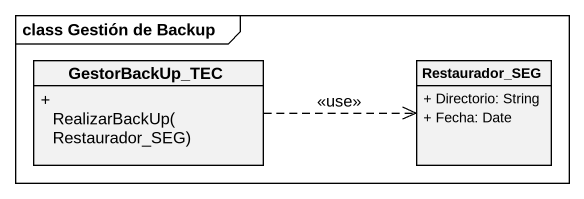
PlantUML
@startuml
mainframe class Gestión de Backup
hide circle
hide empty members
skinparam classAttributeIconSize 0
class GestorBackUp_TEC {
  + RealizarBackUp(Restaurador_SEG)
}
class Restaurador_SEG {
  + Directorio: String
  + Fecha: Date
}
GestorBackUp_TEC .right.> Restaurador_SEG : <<use>>
@enduml
